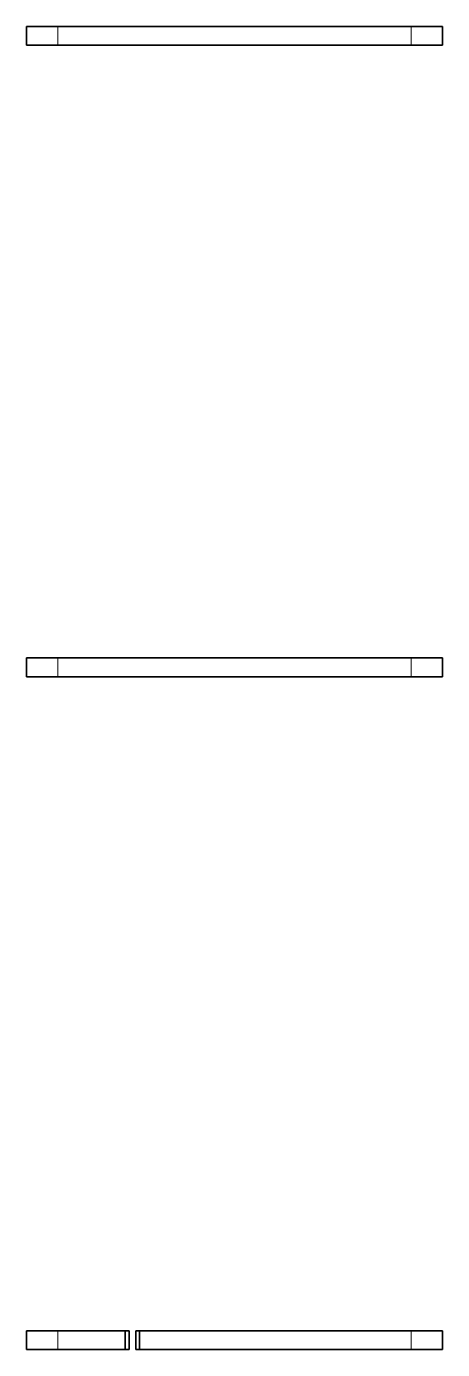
# Model space of a CAD drawing. Extents: x 46 to 852, y -144 to 729.
# Drawn here: x 434.7 to 501.1, y 518.1 to 729.1 of the extents above; entities that cross this region are included whole.
import ezdxf

# ---------------------------------------------------------------- set-up
doc = ezdxf.new("R2010")
doc.units = 0

msp = doc.modelspace()

# ---------------------------------------------------------------- linework, layer by layer
at = {"color": 7, "lineweight": 35, "ltscale": 0.075}
for p, q in [((434.75, 726.08), (434.75, 729.08)), ((501.13, 726.08), (501.13, 729.08)), ((434.75, 625.37), (434.75, 628.37)), ((501.13, 625.37), (501.13, 628.37)), ((434.75, 518.07), (434.75, 521.07)), ((450.52, 521.07), (450.52, 518.07)), ((450.52, 521.07), (450.52, 518.07)), ((451.13, 521.07), (451.13, 518.07)), ((452.18, 521.07), (452.18, 518.07)), ((452.79, 521.07), (452.79, 518.07)), ((501.13, 518.07), (501.13, 521.07))]:
    msp.add_line(p, q, dxfattribs=at)
at = {"color": 7, "lineweight": 35, "ltscale": 0.125}
for p, q in [((439.75, 729.08), (434.75, 729.08)), ((501.13, 729.08), (496.13, 729.08)), ((439.75, 726.08), (434.75, 726.08)), ((501.13, 726.08), (496.13, 726.08)), ((439.75, 628.37), (434.75, 628.37)), ((501.13, 628.37), (496.13, 628.37)), ((439.75, 625.37), (434.75, 625.37)), ((501.13, 625.37), (496.13, 625.37)), ((434.75, 521.07), (439.75, 521.07)), ((496.13, 521.07), (501.13, 521.07)), ((434.75, 518.07), (439.75, 518.07)), ((496.13, 518.07), (501.13, 518.07))]:
    msp.add_line(p, q, dxfattribs=at)
at = {"color": 7, "lineweight": 13, "ltscale": 0.075}
for p, q in [((439.75, 726.08), (439.75, 729.08)), ((496.13, 726.08), (496.13, 729.08)), ((439.75, 625.37), (439.75, 628.37)), ((496.13, 625.37), (496.13, 628.37)), ((439.75, 518.07), (439.75, 521.07)), ((496.13, 518.07), (496.13, 521.07))]:
    msp.add_line(p, q, dxfattribs=at)
at = {"color": 7, "lineweight": 35}
for p, q in [((439.75, 729.08), (496.13, 729.08)), ((439.75, 726.08), (496.13, 726.08)), ((439.75, 628.37), (496.13, 628.37)), ((439.75, 625.37), (496.13, 625.37)), ((496.13, 521.07), (452.79, 521.07)), ((496.13, 518.07), (452.79, 518.07))]:
    msp.add_line(p, q, dxfattribs=at)
at = {"color": 7, "lineweight": 35, "ltscale": 0.269374}
for p, q in [((450.52, 521.07), (439.75, 521.07)), ((450.52, 518.07), (439.75, 518.07))]:
    msp.add_line(p, q, dxfattribs=at)
at = {"color": 7, "lineweight": 35, "ltscale": 0.015133}
for p, q in [((450.52, 521.07), (451.13, 521.07)), ((450.52, 518.07), (451.13, 518.07))]:
    msp.add_line(p, q, dxfattribs=at)
at = {"color": 7, "lineweight": 35, "ltscale": 0.015116}
for p, q in [((452.18, 521.07), (452.79, 521.07)), ((452.18, 518.07), (452.79, 518.07))]:
    msp.add_line(p, q, dxfattribs=at)

doc.saveas('drawing.dxf')
